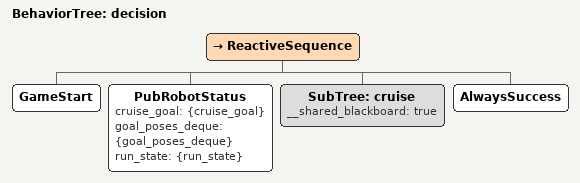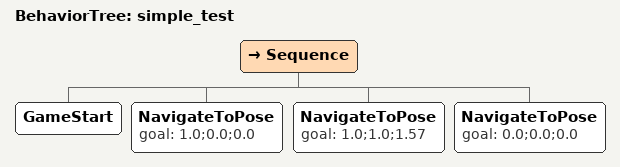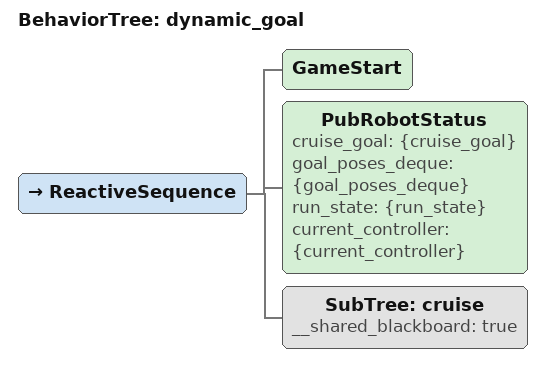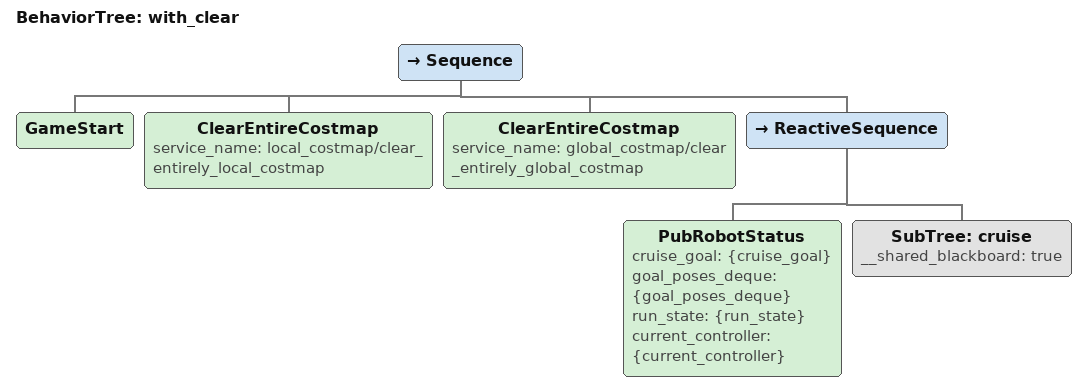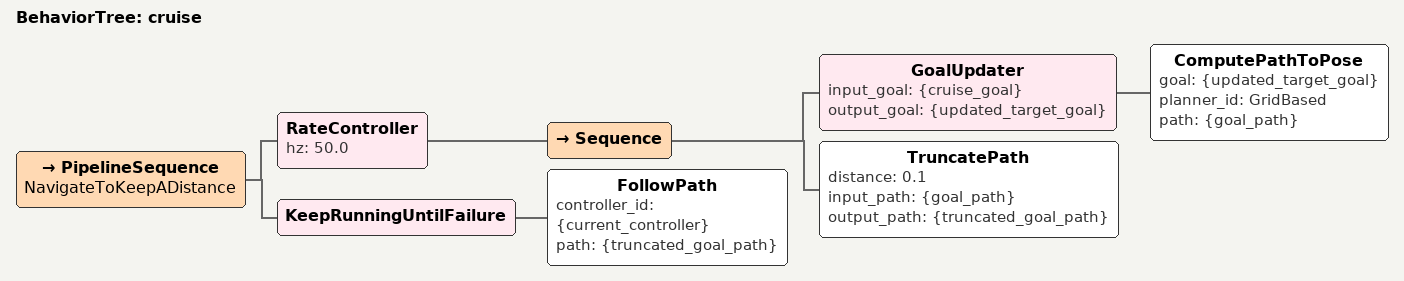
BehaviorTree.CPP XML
<?xml version="1.0" encoding="UTF-8"?>
<root BTCPP_format="3" main_tree_to_execute="with_clear">

    <!-- 版本0：毛培 -->
    <BehaviorTree ID="decision">
        <ReactiveSequence>
            <GameStart/>
            <PubRobotStatus cruise_goal="{cruise_goal}" goal_poses_deque="{goal_poses_deque}" run_state="{run_state}"/>
            <SubTree ID="cruise" __shared_blackboard="true"/>
            <AlwaysSuccess/>

        </ReactiveSequence>
    </BehaviorTree>

    <!-- 版本1：最简单测试 - 固定目标点，无需 PubRobotStatus -->
    <BehaviorTree ID="simple_test">
        <Sequence>
            <!-- 等待回车键开始 -->
            <GameStart/>

            <!-- 依次巡航3个固定点 (x;y;yaw) -->
            <NavigateToPose goal="1.0;0.0;0.0"/>
            <NavigateToPose goal="1.0;1.0;1.57"/>
            <NavigateToPose goal="0.0;0.0;0.0"/>
        </Sequence>
    </BehaviorTree>

    <!-- 版本2：动态目标点 - 简化 PubRobotStatus，只输出 cruise_goal -->
    <BehaviorTree ID="dynamic_goal">
        <ReactiveSequence>
            <!-- 持续检查启动状态 -->
            <GameStart/>

            <!-- 持续发布机器人状态（输出动态目标点） -->
            <PubRobotStatus cruise_goal="{cruise_goal}" goal_poses_deque="{goal_poses_deque}" run_state="{run_state}" current_controller="{current_controller}"/>

            <!-- 巡航子树 -->
            <SubTree ID="cruise" __shared_blackboard="true"/>
        </ReactiveSequence>
    </BehaviorTree>

    <!-- 版本3：需要清理功能 - 启动时清理 + 动态目标点 -->
    <BehaviorTree ID="with_clear">
        <Sequence>
            <!-- 1. 等待回车键开始 -->
            <GameStart/>

            <!-- 2. 启动时清理代价地图（只执行一次） -->
            <ClearEntireCostmap service_name="local_costmap/clear_entirely_local_costmap"/>
            <ClearEntireCostmap service_name="global_costmap/clear_entirely_global_costmap"/>

            <!-- 3. 进入巡航循环（ReactiveSequence 持续更新目标） -->
            <ReactiveSequence>
                <PubRobotStatus cruise_goal="{cruise_goal}" goal_poses_deque="{goal_poses_deque}" run_state="{run_state}" current_controller="{current_controller}"/>
                <SubTree ID="cruise" __shared_blackboard="true"/>
            </ReactiveSequence>
        </Sequence>
    </BehaviorTree>

    <BehaviorTree ID="cruise">
        <PipelineSequence name="NavigateToKeepADistance">
            <RateController hz="50.0">
                <Sequence>
                    <GoalUpdater input_goal="{cruise_goal}" output_goal="{updated_target_goal}">
                        <ComputePathToPose goal="{updated_target_goal}" planner_id="GridBased" path="{goal_path}"/>
                    </GoalUpdater>
                    <TruncatePath distance="0.1" input_path="{goal_path}" output_path="{truncated_goal_path}"/>
                </Sequence>
            </RateController>
            <KeepRunningUntilFailure>
                <FollowPath controller_id="{current_controller}" path="{truncated_goal_path}"/>
            </KeepRunningUntilFailure>
        </PipelineSequence>
    </BehaviorTree>

    <!-- TreeNodesModel：Groot 编辑器节点定义 -->

</root>
